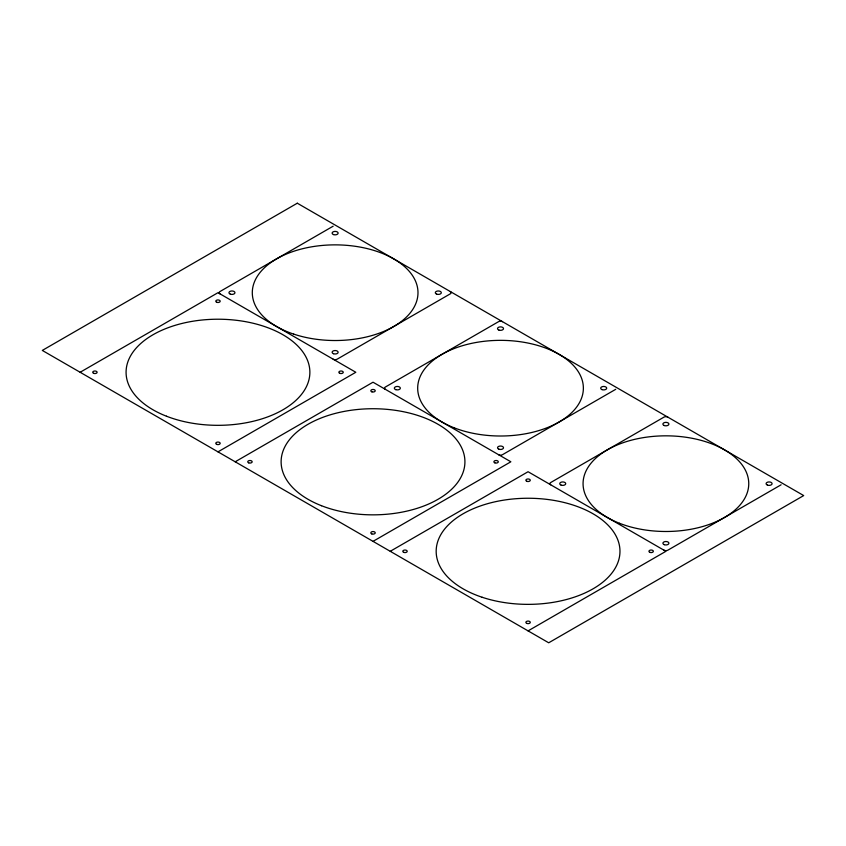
<?xml version="1.0" encoding="UTF-8"?>
<svg xmlns="http://www.w3.org/2000/svg" width="846" height="846" viewBox="0 0 846 846"><rect width="100%" height="100%" fill="white"/><g stroke="black" fill="none" stroke-linecap="round" stroke-linejoin="round"><path stroke-width="1.27" d="M80.137 372.272L217.982 292.695L355.817 372.272L217.982 451.849M333.165 226.189L219.949 291.553A2.781 1.607 0 0 0 219.949 293.826M235.188 461.789L373.023 382.212L510.857 461.789L373.023 541.366M615.719 389.319L502.492 454.683A2.781 1.607 0 0 1 498.558 454.683M390.239 551.306L528.073 471.73L665.908 551.306L528.073 630.883M781.101 484.8L667.875 550.164A2.781 1.607 0 0 1 663.941 550.164M550.714 484.8A2.781 1.607 0 0 1 550.714 482.527L663.941 417.152A2.781 1.607 0 0 1 667.875 417.152M333.165 359.201A2.781 1.607 0 0 0 337.11 359.201L450.326 293.826A2.781 1.607 0 0 0 450.326 291.553M385.332 389.319A2.781 1.607 0 0 1 385.332 387.045L498.558 321.67A2.781 1.607 0 0 1 502.492 321.67M297.295 203.209L42.3 350.424L548.705 642.791L803.7 495.576L297.295 203.209M482.125 597.255A91.897 53.055 0 0 0 619.97 551.306A91.897 53.055 0 0 0 482.125 505.358A91.897 53.055 0 0 0 482.125 597.255M526.963 623.46A2.21 1.28 0 0 0 530.283 622.36A2.21 1.28 0 0 0 526.963 621.25A2.21 1.28 0 0 0 526.963 623.46M403.764 552.364A2.21 1.28 0 0 0 407.212 551.391A2.21 1.28 0 0 0 404.039 550.154A2.21 1.28 0 0 0 403.764 552.364M526.836 481.311A2.21 1.28 0 0 0 530.273 480.338A2.21 1.28 0 0 0 527.1 479.1A2.21 1.28 0 0 0 526.836 481.311M650.035 552.406A2.21 1.28 0 0 0 653.355 551.306A2.21 1.28 0 0 0 650.035 550.196A2.21 1.28 0 0 0 650.035 552.406M494.857 462.847A2.21 1.28 0 0 0 498.294 461.884A2.21 1.28 0 0 0 495.132 460.636A2.21 1.28 0 0 0 494.857 462.847M371.923 391.846A2.21 1.28 0 0 0 375.233 390.736A2.21 1.28 0 0 0 371.923 389.636A2.21 1.28 0 0 0 371.923 391.846M248.713 462.847A2.21 1.28 0 0 0 252.161 461.884A2.21 1.28 0 0 0 248.988 460.636A2.21 1.28 0 0 0 248.713 462.847M371.785 533.9A2.21 1.28 0 0 0 375.233 532.938A2.21 1.28 0 0 0 372.06 531.69A2.21 1.28 0 0 0 371.785 533.9M321.512 505.728A91.897 53.055 0 0 0 464.687 465.575A91.897 53.055 0 0 0 332.869 414.064A91.897 53.055 0 0 0 321.512 505.728M166.472 416.211A91.897 53.055 0 0 0 309.636 376.058A91.897 53.055 0 0 0 177.829 324.547A91.897 53.055 0 0 0 166.472 416.211M216.735 444.383A2.21 1.28 0 0 0 220.182 443.42A2.21 1.28 0 0 0 217.01 442.183A2.21 1.28 0 0 0 216.735 444.383M93.673 373.329A2.21 1.28 0 0 0 97.11 372.367A2.21 1.28 0 0 0 93.948 371.13A2.21 1.28 0 0 0 93.673 373.329M216.735 302.276A2.21 1.28 0 0 0 220.182 301.313A2.21 1.28 0 0 0 217.01 300.076A2.21 1.28 0 0 0 216.735 302.276M339.806 373.329A2.21 1.28 0 0 0 343.254 372.367A2.21 1.28 0 0 0 340.081 371.13A2.21 1.28 0 0 0 339.806 373.329M561.088 485.107A2.993 1.724 0 0 0 565.72 483.753A2.993 1.724 0 0 0 561.374 482.125A2.993 1.724 0 0 0 561.088 485.107M767.449 485.107A2.993 1.724 0 0 0 772.081 483.753A2.993 1.724 0 0 0 767.734 482.125A2.993 1.724 0 0 0 767.449 485.107M664.269 425.538A2.993 1.724 0 0 0 668.9 424.184A2.993 1.724 0 0 0 664.554 422.545A2.993 1.724 0 0 0 664.269 425.538M664.269 544.676A2.993 1.724 0 0 0 668.9 543.333A2.993 1.724 0 0 0 664.554 541.694A2.993 1.724 0 0 0 664.269 544.676M619.473 523.272A82.845 47.831 0 0 0 748.541 487.074A82.845 47.831 0 0 0 629.71 440.639A82.845 47.831 0 0 0 619.473 523.272M293.721 334.117A82.845 47.831 0 0 0 417.987 292.695A82.845 47.831 0 0 0 293.721 251.273A82.845 47.831 0 0 0 293.721 334.117M230.324 294.144A2.993 1.724 0 0 0 234.945 292.79A2.993 1.724 0 0 0 230.609 291.151A2.993 1.724 0 0 0 230.324 294.144M333.504 353.713A2.993 1.724 0 0 0 338.125 352.359A2.993 1.724 0 0 0 333.789 350.72A2.993 1.724 0 0 0 333.504 353.713M436.684 294.144A2.993 1.724 0 0 0 441.305 292.79A2.993 1.724 0 0 0 436.97 291.151A2.993 1.724 0 0 0 436.684 294.144M333.504 234.575A2.993 1.724 0 0 0 338.125 233.221A2.993 1.724 0 0 0 333.789 231.582A2.993 1.724 0 0 0 333.504 234.575M454.091 427.79A82.845 47.831 0 0 0 583.158 391.592A82.845 47.831 0 0 0 464.327 345.157A82.845 47.831 0 0 0 454.091 427.79M498.886 449.194A2.993 1.724 0 0 0 503.507 447.841A2.993 1.724 0 0 0 499.172 446.212A2.993 1.724 0 0 0 498.886 449.194M395.706 389.625A2.993 1.724 0 0 0 400.327 388.272A2.993 1.724 0 0 0 395.991 386.633A2.993 1.724 0 0 0 395.706 389.625M498.886 330.056A2.993 1.724 0 0 0 503.507 328.703A2.993 1.724 0 0 0 499.172 327.064A2.993 1.724 0 0 0 498.886 330.056M602.066 389.625A2.993 1.724 0 0 0 606.688 388.272A2.993 1.724 0 0 0 602.352 386.633A2.993 1.724 0 0 0 602.066 389.625"/></g></svg>
